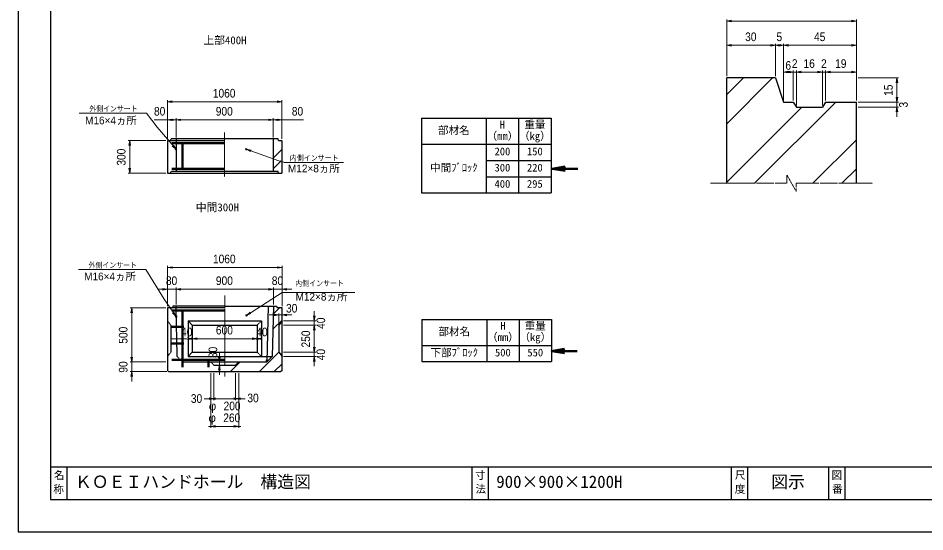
# Model space of a CAD drawing. Units: millimetres, scale not verified. Extents: x -210 to 210, y -148 to 148.
# Drawn here: x -210 to 69.7, y -148.5 to 9.9 of the extents above; entities that cross this region are included whole.
import ezdxf
from ezdxf.enums import TextEntityAlignment as Align

# ---------------------------------------------------------------- set-up
doc = ezdxf.new("R2010")
doc.units = ezdxf.units.MM
doc.linetypes.add('USER1', pattern=[12.95, 6.35, -3.175, 0.25, -3.175])
doc.linetypes.add('USER2', pattern=[4.7625, 3.175, -1.5875])
doc.layers.add('0-0', color=7, linetype='Continuous')
for name, color, linetype, lineweight in [('0-1_0', 9, 'Continuous', 25), ('0-2_dims', 2, 'Continuous', 13), ('0-3_pen1実線', 4, 'Continuous', 13), ('0-4_pen2実線', 3, 'Continuous', 13), ('0-5_pen3実線', 7, 'Continuous', 25), ('0-6_pen4実線', 6, 'Continuous', 25), ('0-7_pen1一点', 4, 'USER1', 13), ('0-8_pen2破線', 3, 'USER2', 25), ('0-9_鉄筋１', 7, 'Continuous', 50), ('0-A_鉄筋２', 7, 'Continuous', 50)]:
    doc.layers.add(name, color=color, linetype=linetype, lineweight=lineweight)
doc.styles.add('ＭＳ ゴシック', font='')
doc.styles.add('ＭＳ Ｐゴシック', font='')
doc.styles.get('ＭＳ ゴシック').set_extended_font_data('MS Gothic')
doc.styles.get('ＭＳ Ｐゴシック').set_extended_font_data('MS PGothic')

# ---------------------------------------------------------------- blocks, each defined once
blk = doc.blocks.new('部分図 1')
at = {"layer": '0-1_0'}
blk.add_lwpolyline([(0, 0), (12600, 0), (12600, 8910), (0, 8910)], close=True, dxfattribs=at)
at = {"layer": '0-2_dims'}
for p, q in [((6557.65, 4214.16), (6557.65, 4739.71)), ((6557.65, 4724.71), (7757.65, 4724.71)), ((7757.65, 3989.16), (7757.65, 4739.71)), ((6557.65, 4214.16), (6557.65, 4514.71)), ((7007.65, 4499.71), (6557.65, 4499.71)), ((7007.65, 4214.16), (7007.65, 4514.71)), ((7007.65, 4214.16), (7007.65, 4514.71)), ((7007.65, 4499.71), (7082.65, 4499.71)), ((7082.65, 3989.16), (7082.65, 4514.71)), ((7082.65, 3989.16), (7082.65, 4514.71)), ((7757.65, 4499.71), (7082.65, 4499.71)), ((7757.65, 3989.16), (7757.65, 4514.71)), ((7082.65, 3989.16), (7082.65, 4266.94)), ((7172.65, 4251.94), (7082.65, 4251.94)), ((7172.65, 4251.94), (7082.65, 4251.94)), ((7172.65, 3989.16), (7172.65, 4266.94)), ((7172.65, 3989.16), (7172.65, 4266.94)), ((7172.65, 4251.94), (7202.65, 4251.94)), ((7202.65, 3947.91), (7202.65, 4266.94)), ((7202.65, 3944.16), (7202.65, 4266.94)), ((7202.65, 4251.94), (7292.65, 4251.94)), ((7202.65, 4251.94), (7442.65, 4251.94)), ((7442.65, 4251.94), (7352.65, 4251.94)), ((7442.65, 3944.16), (7442.65, 4266.94)), ((7442.65, 3944.16), (7442.65, 4266.94)), ((7442.65, 4251.94), (7472.65, 4251.94)), ((7472.65, 3989.16), (7472.65, 4266.94)), ((7472.65, 3989.16), (7472.65, 4266.94)), ((7472.65, 4251.94), (7562.65, 4251.94)), ((7472.65, 4251.94), (7757.65, 4251.94)), ((7757.65, 3989.16), (7757.65, 4266.94)), ((7772.65, 4199.16), (8147.74, 4199.16)), ((8132.74, 4199.16), (8132.74, 3974.16)), ((8132.74, 3974.16), (8132.74, 4064.16)), ((1381, 3633.71), (1381, 3992.71)), ((1381, 3977.71), (2441, 3977.71)), ((2441, 3633.71), (2441, 3992.71)), ((7772.65, 3974.16), (8147.74, 3974.16)), ((7772.65, 3974.16), (8147.74, 3974.16)), ((8132.74, 3974.16), (8132.74, 3929.16)), ((7772.65, 3929.16), (8147.74, 3929.16)), ((8132.74, 3929.16), (8132.74, 3839.16)), ((1381, 3633.71), (1381, 3825.71)), ((1461, 3648.71), (1461, 3825.71)), ((1461, 3648.71), (1461, 3825.71)), ((1461, 3810.71), (2361, 3810.71)), ((2361, 3648.71), (2361, 3825.71)), ((2361, 3648.71), (2361, 3825.71)), ((2441, 3633.71), (2441, 3825.71)), ((1366, 3618.71), (1018, 3618.71)), ((1033, 3318.71), (1033, 3618.71)), ((1366, 3318.71), (1018, 3318.71)), ((1382, 2086.71), (1382, 2459.92)), ((2442, 2444.92), (1382, 2444.92)), ((2442, 2086.71), (2442, 2459.92)), ((1382, 2243.88), (1292, 2243.88)), ((1382, 2086.71), (1382, 2258.88)), ((1382, 2243.88), (1462, 2243.88)), ((1462, 2101.71), (1462, 2258.88)), ((1462, 2101.71), (1462, 2258.88)), ((1462, 2243.88), (1552, 2243.88)), ((1462, 2243.88), (2362, 2243.88)), ((2362, 2243.88), (2272, 2243.88)), ((2362, 2101.71), (2362, 2258.88)), ((2362, 2101.71), (2362, 2258.88)), ((2362, 2243.88), (2442, 2243.88)), ((2442, 2086.71), (2442, 2258.88)), ((2442, 2243.88), (2532, 2243.88)), ((1367, 2071.71), (1036, 2071.71)), ((1051, 1571.71), (1051, 2071.71)), ((2412, 1926.71), (2412, 2020.82)), ((2442, 1966.71), (2442, 2020.82)), ((2740.74, 1951.71), (2740.74, 2041.71)), ((2412, 2005.82), (2322, 2005.82)), ((2412, 2005.82), (2442, 2005.82)), ((2442, 2005.82), (2532, 2005.82)), ((2457, 1951.71), (2755.74, 1951.71)), ((2740.74, 1911.71), (2740.74, 1951.71)), ((2457, 1911.71), (2755.74, 1911.71)), ((2457, 1911.71), (2755.74, 1911.71)), ((2740.74, 1911.71), (2740.74, 1821.71)), ((2740.74, 1911.71), (2740.74, 1661.71)), ((1572, 1786.71), (1572, 1771.71)), ((1612, 1786.71), (1572, 1786.71)), ((1612, 1786.71), (1612, 1801.71)), ((1612, 1786.71), (2212, 1786.71)), ((1612, 1786.71), (1612, 1771.71)), ((2212, 1786.71), (2212, 1801.71)), ((2212, 1786.71), (2212, 1801.71)), ((2212, 1786.71), (2252, 1786.71)), ((2252, 1786.71), (2252, 1801.71)), ((2740.74, 1661.71), (2740.74, 1751.71)), ((1051, 1571.71), (1051, 1661.71)), ((1862, 1571.71), (1862, 1661.71)), ((2457, 1661.71), (2755.74, 1661.71)), ((2457, 1661.71), (2755.74, 1661.71)), ((2457, 1621.71), (2755.74, 1621.71)), ((2740.74, 1661.71), (2740.74, 1621.71)), ((2740.74, 1621.71), (2740.74, 1531.71)), ((1367, 1571.71), (1036, 1571.71)), ((1367, 1571.71), (1036, 1571.71)), ((1051, 1571.71), (1051, 1481.71)), ((1862, 1571.71), (1847, 1571.71)), ((1862, 1541.71), (1847, 1541.71)), ((1862, 1541.71), (1862, 1571.71)), ((1862, 1541.71), (1862, 1451.71)), ((1377, 1481.71), (1036, 1481.71)), ((1051, 1481.71), (1051, 1391.71)), ((1782, 1466.71), (1782, 960.71)), ((1782, 1466.71), (1782, 1216.71)), ((1812, 1466.71), (1812, 1216.71)), ((1812, 1466.71), (1812, 1216.71)), ((2012, 1466.71), (2012, 1216.71)), ((2012, 1466.71), (2012, 1216.71)), ((2042, 1466.71), (2042, 1216.71)), ((2042, 1466.71), (2042, 960.71)), ((1812, 1231.71), (1722, 1231.71)), ((1812, 1231.71), (1782, 1231.71)), ((1812, 1231.71), (2012, 1231.71)), ((2012, 1231.71), (2102, 1231.71)), ((2012, 1231.71), (2042, 1231.71)), ((1782, 975.71), (1762, 975.71)), ((1782, 975.71), (2042, 975.71)), ((2042, 975.71), (2062, 975.71))]:
    blk.add_line(p, q, dxfattribs=at)
at = {"layer": '0-2_dims', "lineweight": 18}
for p, q in [((1186.82, 3873.15), (565.36, 3873.15)), ((2457.39, 3416.8), (3010.62, 3416.8)), ((1180.24, 2426.14), (558.77, 2426.14)), ((2499.05, 2214.51), (3115.52, 2214.51)), ((1422, 1786.71), (1562, 1786.71))]:
    blk.add_line(p, q, dxfattribs=at)
at = {"layer": '0-2_dims', "lineweight": 50}
for p, q in [((4942.5, 3359), (5178.5, 3359)), ((4936, 1672.5), (5172, 1672.5))]:
    blk.add_line(p, q, dxfattribs=at)
at = {"layer": '0-2_dims'}
for points in [[(6602.65, 4732.21), (6557.65, 4724.71), (6602.65, 4717.21)], [(7712.65, 4717.21), (7757.65, 4724.71), (7712.65, 4732.21)], [(6602.65, 4507.21), (6557.65, 4499.71), (6602.65, 4492.21)], [(6962.65, 4492.21), (7007.65, 4499.71), (6962.65, 4507.21)], [(7052.65, 4507.21), (7007.65, 4499.71), (7052.65, 4492.21)], [(7037.65, 4492.21), (7082.65, 4499.71), (7037.65, 4507.21)], [(7127.65, 4507.21), (7082.65, 4499.71), (7127.65, 4492.21)], [(7712.65, 4492.21), (7757.65, 4499.71), (7712.65, 4507.21)], [(7127.65, 4259.44), (7082.65, 4251.94), (7127.65, 4244.44)], [(7127.65, 4244.44), (7172.65, 4251.94), (7127.65, 4259.44)], [(7247.65, 4259.44), (7202.65, 4251.94), (7247.65, 4244.44)], [(7247.65, 4259.44), (7202.65, 4251.94), (7247.65, 4244.44)], [(7397.65, 4244.44), (7442.65, 4251.94), (7397.65, 4259.44)], [(7397.65, 4244.44), (7442.65, 4251.94), (7397.65, 4259.44)], [(7517.65, 4259.44), (7472.65, 4251.94), (7517.65, 4244.44)], [(7517.65, 4259.44), (7472.65, 4251.94), (7517.65, 4244.44)], [(7712.65, 4244.44), (7757.65, 4251.94), (7712.65, 4259.44)], [(8140.24, 4154.16), (8132.74, 4199.16), (8125.24, 4154.16)], [(1426, 3985.21), (1381, 3977.71), (1426, 3970.21)], [(2396, 3970.21), (2441, 3977.71), (2396, 3985.21)], [(8125.24, 4019.16), (8132.74, 3974.16), (8140.24, 4019.16)], [(8125.24, 4019.16), (8132.74, 3974.16), (8140.24, 4019.16)], [(1461, 3538.71), (1285.39, 3741.48), (1186.82, 3873.15)], [(8140.24, 3884.16), (8132.74, 3929.16), (8125.24, 3884.16)], [(1461, 3810.71), (1381, 3810.71), (1257.46, 3810.71)], [(1426, 3818.21), (1381, 3810.71), (1426, 3803.21)], [(1416, 3803.21), (1461, 3810.71), (1416, 3818.21)], [(1506, 3818.21), (1461, 3810.71), (1506, 3803.21)], [(2316, 3803.21), (2361, 3810.71), (2316, 3818.21)], [(2406, 3818.21), (2361, 3810.71), (2406, 3803.21)], [(2361, 3810.71), (2441, 3810.71), (2641.83, 3810.71)], [(2396, 3803.21), (2441, 3810.71), (2396, 3818.21)], [(1040.5, 3573.71), (1033, 3618.71), (1025.5, 3573.71)], [(1425.87, 3567.82), (1461, 3538.71), (1437.21, 3577.64)], [(2155.89, 3530.54), (2111, 3538.71), (2150.81, 3516.43)], [(2111, 3538.71), (2413.27, 3429.98), (2457.39, 3418.64)], [(1025.5, 3363.71), (1033, 3318.71), (1040.5, 3363.71)], [(1427, 2452.42), (1382, 2444.92), (1427, 2437.42)], [(2397, 2437.42), (2442, 2444.92), (2397, 2452.42)], [(1462, 1991.71), (1349.97, 2152), (1180.24, 2426.14)], [(1337, 2236.38), (1382, 2243.88), (1337, 2251.38)], [(1507, 2251.38), (1462, 2243.88), (1507, 2236.38)], [(1507, 2251.38), (1462, 2243.88), (1507, 2236.38)], [(2112, 2001.71), (2442, 2214.51), (2499.05, 2214.51)], [(2317, 2236.38), (2362, 2243.88), (2317, 2251.38)], [(2317, 2236.38), (2362, 2243.88), (2317, 2251.38)], [(2487, 2251.38), (2442, 2243.88), (2487, 2236.38)], [(1058.5, 2026.71), (1051, 2071.71), (1043.5, 2026.71)], [(1430.07, 2024.3), (1462, 1991.71), (1442.37, 2032.89)], [(2145.75, 2032.4), (2112, 2001.71), (2153.88, 2019.79)], [(2367, 1998.32), (2412, 2005.82), (2367, 2013.32)], [(2487, 2013.32), (2442, 2005.82), (2487, 1998.32)], [(2733.24, 1996.71), (2740.74, 1951.71), (2748.24, 1996.71)], [(2748.24, 1866.71), (2740.74, 1911.71), (2733.24, 1866.71)], [(2748.24, 1866.71), (2740.74, 1911.71), (2733.24, 1866.71)], [(1567, 1779.21), (1612, 1786.71), (1567, 1794.21)], [(1617, 1794.21), (1572, 1786.71), (1617, 1779.21)], [(1657, 1794.21), (1612, 1786.71), (1657, 1779.21)], [(2167, 1779.21), (2212, 1786.71), (2167, 1794.21)], [(2207, 1779.21), (2252, 1786.71), (2207, 1794.21)], [(2257, 1794.21), (2212, 1786.71), (2257, 1779.21)], [(2733.24, 1706.71), (2740.74, 1661.71), (2748.24, 1706.71)], [(2733.24, 1706.71), (2740.74, 1661.71), (2748.24, 1706.71)], [(1043.5, 1616.71), (1051, 1571.71), (1058.5, 1616.71)], [(1043.5, 1616.71), (1051, 1571.71), (1058.5, 1616.71)], [(1854.5, 1616.71), (1862, 1571.71), (1869.5, 1616.71)], [(2748.24, 1576.71), (2740.74, 1621.71), (2733.24, 1576.71)], [(1869.5, 1496.71), (1862, 1541.71), (1854.5, 1496.71)], [(1058.5, 1436.71), (1051, 1481.71), (1043.5, 1436.71)], [(1767, 1224.21), (1812, 1231.71), (1767, 1239.21)], [(1767, 1224.21), (1812, 1231.71), (1767, 1239.21)], [(1827, 1239.21), (1782, 1231.71), (1827, 1224.21)], [(1997, 1224.21), (2042, 1231.71), (1997, 1239.21)], [(2057, 1239.21), (2012, 1231.71), (2057, 1224.21)], [(2057, 1239.21), (2012, 1231.71), (2057, 1224.21)], [(1827, 983.21), (1782, 975.71), (1827, 968.21)], [(1997, 968.21), (2042, 975.71), (1997, 983.21)]]:
    blk.add_lwpolyline(points, dxfattribs=at)
at = {"layer": '0-2_dims', "lineweight": 50}
for points in [[(5062.5, 3379), (4942.5, 3359), (5062.5, 3339)], [(5056, 1692.5), (4936, 1672.5), (5056, 1652.5)]]:
    blk.add_lwpolyline(points, dxfattribs=at)
at = {"layer": '0-3_pen1実線'}
for p, q in [((6557.65, 4043.66), (6713.15, 4199.16)), ((6557.65, 3774.25), (6982.56, 4199.16)), ((6815.78, 3224.16), (7565.78, 3974.16)), ((6557.65, 3235.44), (7251.38, 3929.16)), ((7354.6, 3224.16), (7757.65, 3627.22)), ((2361, 3456.96), (2441, 3536.96)), ((2366.79, 3364.31), (2435.33, 3432.85)), ((7624.01, 3224.16), (7757.65, 3357.81)), ((2360.4, 2012.24), (2419.87, 2071.71)), ((2357.44, 1874.58), (2442, 1959.14)), ((2233.98, 1481.71), (2412.85, 1660.58)), ((1964.57, 1481.71), (2054.57, 1571.71)), ((2368.68, 1481.71), (2442, 1555.03))]:
    blk.add_line(p, q, dxfattribs=at)
at = {"layer": '0-4_pen2実線'}
for centre, radius in [((1461, 3538.71), 8), ((2111, 3538.71), 6), ((1462, 1991.71), 8), ((2112, 2001.71), 6)]:
    blk.add_circle(centre, radius, dxfattribs=at)
at = {"layer": '0-5_pen3実線'}
for p, q in [((6557.65, 3224.16), (6557.65, 4199.16)), ((7007.65, 4199.16), (6557.65, 4199.16)), ((7007.65, 4199.16), (7082.65, 3974.16)), ((7472.65, 3974.16), (7442.65, 3929.16)), ((7472.65, 3974.16), (7757.65, 3974.16)), ((7757.65, 3224.16), (7757.65, 3974.16)), ((4332, 3825), (4332, 3135)), ((4632, 3825), (4632, 3135)), ((1381, 3618.71), (1911, 3618.71)), ((1381, 3618.71), (1381, 3318.71)), ((1411, 3618.71), (1416, 3633.71)), ((2406, 3633.71), (1416, 3633.71)), ((2361, 3633.71), (2361, 3333.71)), ((2411, 3618.71), (2406, 3633.71)), ((2411, 3618.71), (2441, 3618.71)), ((2441, 3618.71), (2441, 3318.71)), ((3732, 3585), (4932, 3585)), ((4332, 3435), (4932, 3435)), ((1381, 3318.71), (2441, 3318.71)), ((2406, 3333.71), (1911, 3333.71)), ((2411, 3318.71), (2406, 3333.71)), ((4332, 3285), (4932, 3285)), ((1382, 2071.71), (1382, 1491.71)), ((1912, 2071.71), (1382, 2071.71)), ((1432, 2086.71), (1427, 2071.71)), ((2313.08, 2086.71), (2302, 1571.71)), ((2362, 2086.71), (2352, 1621.71)), ((2392, 2086.71), (2397, 2071.71)), ((2442, 2071.71), (2397, 2071.71)), ((2442, 2071.71), (2397, 2071.71)), ((2442, 1491.71), (2442, 2071.71)), ((1572, 1951.71), (1572, 1621.71)), ((1572, 1951.71), (1612, 1911.71)), ((1572, 1951.71), (1912, 1951.71)), ((2442, 1951.71), (2412, 1911.71)), ((4336, 1965), (4336, 1575)), ((4636, 1965), (4636, 1575)), ((1612, 1911.71), (1612, 1661.71)), ((1612, 1911.71), (1912, 1911.71)), ((3736, 1725), (4936, 1725)), ((1612, 1661.71), (1572, 1621.71)), ((1572, 1621.71), (2352, 1621.71)), ((1612, 1661.71), (1912, 1661.71)), ((2352, 1621.71), (2302, 1571.71)), ((1912, 1571.71), (2302, 1571.71)), ((1912, 1571.71), (2302, 1571.71)), ((1912, 1541.71), (2012, 1541.71)), ((1912, 1541.71), (2012, 1541.71)), ((2012, 1541.71), (2042, 1571.71)), ((1382, 1491.71), (1392, 1481.71)), ((1392, 1481.71), (2432, 1481.71)), ((2442, 1491.71), (2432, 1481.71)), ((450, 600), (450, 300)), ((4350, 600), (4350, 300)), ((6750, 600), (6750, 300)), ((7650, 600), (7650, 300))]:
    blk.add_line(p, q, dxfattribs=at)
for points in [[(7082.65, 3974.16), (7172.65, 3974.16), (7202.65, 3929.16), (7442.65, 3929.16)], [(1912, 2086.71), (1432, 2086.71), (1427, 2071.71)], [(1912, 2086.71), (2392, 2086.71), (2397, 2071.71)], [(2412, 1911.71), (2412, 1661.71), (2442, 1621.71)]]:
    blk.add_lwpolyline(points, dxfattribs=at)
at = {"layer": '0-6_pen4実線'}
for p, q in [((3732, 3825), (4932, 3825)), ((3732, 3825), (3732, 3135)), ((4932, 3825), (4932, 3135)), ((3732, 3135), (4932, 3135)), ((3736, 1965), (4936, 1965)), ((3736, 1965), (3736, 1575)), ((4936, 1965), (4936, 1575)), ((3736, 1575), (4936, 1575)), ((300, 600), (12300, 600)), ((4200, 600), (4200, 300)), ((6600, 600), (6600, 300)), ((7500, 600), (7500, 300))]:
    blk.add_line(p, q, dxfattribs=at)
blk.add_lwpolyline([(300, 300), (12300, 300), (12300, 8610), (300, 8610)], close=True, dxfattribs=at)
at = {"layer": '0-7_pen1一点'}
for p, q in [((1911, 3692.43), (1911, 3283.71)), ((7157.65, 3224.16), (7114.35, 3299.16)), ((7114.35, 3224.16), (7114.35, 3299.16)), ((6407.65, 3224.16), (7114.35, 3224.16)), ((7157.65, 3224.16), (7200.95, 3149.16)), ((7200.95, 3224.16), (7907.65, 3224.16)), ((7200.95, 3224.16), (7200.95, 3149.16)), ((1912, 2186.71), (1912, 1541.71)), ((1912, 1481.71), (1912, 1436.29))]:
    blk.add_line(p, q, dxfattribs=at)
at = {"layer": '0-8_pen2破線'}
for p, q in [((1461, 3633.71), (1461, 3333.71)), ((1411, 3318.71), (1416, 3333.71)), ((1911, 3333.71), (1416, 3333.71)), ((1382, 1951.71), (1412, 1911.71)), ((1912, 1951.71), (2252, 1951.71)), ((2252, 1951.71), (2212, 1911.71)), ((2252, 1951.71), (2252, 1621.71)), ((1412, 1911.71), (1412, 1661.71)), ((1912, 1911.71), (2212, 1911.71)), ((2212, 1911.71), (2212, 1661.71)), ((1412, 1661.71), (1382, 1621.71)), ((1912, 1661.71), (2212, 1661.71)), ((2212, 1661.71), (2252, 1621.71)), ((1522, 1571.71), (1912, 1571.71)), ((1812, 1541.71), (1782, 1571.71)), ((1812, 1541.71), (1912, 1541.71))]:
    blk.add_line(p, q, dxfattribs=at)
blk.add_lwpolyline([(1522, 1571.71), (1472, 1621.71), (1462, 2086.71)], dxfattribs=at)
at = {"layer": '0-9_鉄筋１'}
for p, q in [((1521, 3603.71), (1521, 3348.71)), ((1521, 3593.71), (1911, 3593.71)), ((1521, 3358.71), (1911, 3358.71)), ((1522, 2056.71), (1522, 1561.71)), ((1522, 2046.71), (1912, 2046.71)), ((1762, 1601.71), (1762, 1561.71)), ((1522, 1591.71), (1912, 1591.71)), ((2302, 1591.71), (2302, 1571.71))]:
    blk.add_line(p, q, dxfattribs=at)
at = {"layer": '0-A_鉄筋２'}
for p, q in [((1521, 3593.71), (1421, 3593.71)), ((1521, 3358.71), (1421, 3358.71)), ((1522, 2046.71), (1422, 2046.71)), ((1532, 1896.71), (1422, 1896.71)), ((1532, 1741.71), (1422, 1741.71)), ((1522, 1591.71), (1422, 1591.71)), ((1522, 1561.71), (1522, 1521.71)), ((1762, 1561.71), (1762, 1521.71)), ((2302, 1591.71), (2302.43, 1591.71))]:
    blk.add_line(p, q, dxfattribs=at)
at = {"layer": '0-2_dims', "color": 7, "style": 'ＭＳ Ｐゴシック', "width": 0.9}
for s, height, p in [('30', 79.98, (6728.1, 4514.71)), ('5', 79.98, (7017.88, 4514.71)), ('45', 79.98, (7365.6, 4514.71)), ('2', 79.98, (7160.38, 4266.94)), ('16', 79.98, (7268.1, 4266.94)), ('2', 79.98, (7430.38, 4266.94)), ('19', 79.98, (7560.6, 4266.94)), ('6', 79.98, (7100.38, 4249.89)), ('1060', 79.98, (1801.91, 3992.71)), ('外側インサート', 50.68, (658.43, 3873.15)), ('80', 79.98, (1257.46, 3825.71)), ('900', 79.98, (1829.19, 3825.71)), ('80', 79.98, (2532.74, 3825.71)), ('内側インサート', 51.2, (2514.13, 3416.8)), ('1060', 79.98, (1802.91, 2459.92)), ('外側インサート', 50.68, (651.85, 2426.14)), ('80', 79.98, (1367.45, 2258.88)), ('900', 79.98, (1830.18, 2258.88)), ('80', 79.98, (2347.45, 2258.88)), ('内側インサート', 51.2, (2563.89, 2257.92)), ('30', 79.98, (2479.24, 2003.78)), ('40', 79.98, (1507.84, 1784.66)), ('600', 79.98, (1830.18, 1801.71)), ('40', 79.98, (2203.91, 1784.66)), ('30', 79.98, (1598.45, 1169.16)), ('30', 79.98, (2121.45, 1174.16)), ('200', 79.98, (1901.36, 1100.16)), ('260', 79.98, (1898.36, 990.71))]:
    blk.add_text(s, height=height, dxfattribs=at).set_placement(p, align=Align.BOTTOM_LEFT)
for s, p in [('15', (8117.74, 4032.12)), ('3', (8256.83, 3924.39)), ('300', (1018, 3386.9)), ('40', (2864.83, 1877.16)), ('500', (1036, 1739.89)), ('250', (2725.74, 1704.89)), ('30', (1866.55, 1607.16)), ('40', (2864.83, 1587.16)), ('90', (1036, 1472.16))]:
    blk.add_text(s, height=79.98, rotation=90, dxfattribs=at).set_placement(p, align=Align.BOTTOM_LEFT)
at = {"layer": '0-2_dims', "color": 7, "style": 'ＭＳ Ｐゴシック'}
for s, height, p in [('M16×4ヵ所', 70.81, (619.6, 3748.42)), ('M12×8ヵ所', 70.81, (2497.04, 3304.42)), ('M16×4ヵ所', 70.81, (611.03, 2305.41)), ('M12×8ヵ所', 70.81, (2567.32, 2117.92)), ('φ', 79.98, (1765, 1100.16)), ('φ', 79.98, (1762, 990.71))]:
    blk.add_text(s, height=height, dxfattribs=at).set_placement(p, align=Align.BOTTOM_LEFT)
at = {"layer": '0-5_pen3実線', "style": 'ＭＳ ゴシック'}
for s, height, p in [('上部400H', 73.31, (1714, 4487.71)), ('H', 71.47, (4457.63, 3708.75)), ('重量', 71.47, (4684.52, 3708.76)), ('部材名', 71.47, (3885.77, 3656.26)), ('（mm）', 71.49, (4335.73, 3603.74)), ('（kg）', 71.49, (4635.73, 3603.74)), ('200', 71.47, (4408.89, 3461.26)), ('150', 71.47, (4708.89, 3461.26)), ('中間ﾌﾞﾛｯｸ', 71.48, (3812.63, 3311.25)), ('300', 71.47, (4408.89, 3311.26)), ('220', 71.47, (4708.89, 3311.26)), ('400', 71.46, (4408.9, 3161.27)), ('295', 71.47, (4708.89, 3161.26)), ('中間300H', 73.31, (1644, 2942.71)), ('H', 71.47, (4461.63, 1848.75)), ('重量', 71.47, (4688.52, 1848.76)), ('部材名', 71.47, (3889.77, 1796.26)), ('（mm）', 71.49, (4339.73, 1743.74)), ('（kg）', 71.49, (4639.73, 1743.74)), ('下部ﾌﾞﾛｯｸ', 71.48, (3816.64, 1601.25)), ('500', 71.47, (4412.89, 1601.26)), ('550', 71.47, (4712.89, 1601.26)), ('名', 71.47, (330.86, 466.05)), ('ＫＯＥＩハンドホール\u3000構造図', 114.4, (525, 372)), ('寸', 71.38, (4229.1, 466.63)), ('900×900×1200H', 114.4, (4425, 372)), ('尺', 71.42, (6633.3, 467.75)), ('図示', 114.3, (6969.04, 372.02)), ('図', 71.42, (7527.6, 467)), ('称', 71.43, (325.72, 337.31)), ('法', 71.44, (4232.55, 339.37)), ('度', 71.44, (6632.55, 339)), ('番', 71.42, (7533.3, 339.75))]:
    blk.add_text(s, height=height, dxfattribs=at).set_placement(p, align=Align.BOTTOM_LEFT)

msp = doc.modelspace()

# ---------------------------------------------------------------- block references
at = {"layer": '0-0', "xscale": 0.0333333, "yscale": 0.0333333}
msp.add_blockref('部分図 1', (-210, -148.5), dxfattribs=at)

doc.saveas('drawing.dxf')
